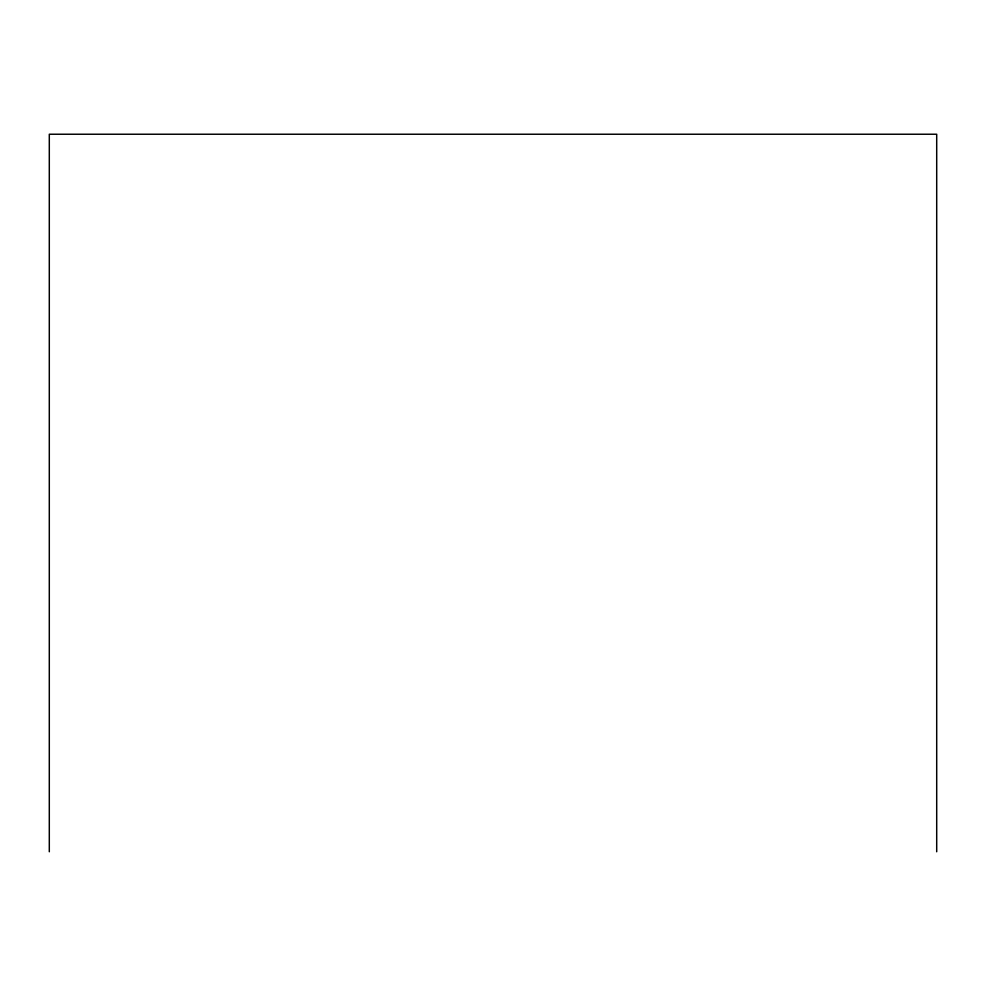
<?xml version="1.0" encoding="UTF-8"?>
<svg xmlns="http://www.w3.org/2000/svg" width="986" height="986" viewBox="0 0 986 986"><rect width="100%" height="100%" fill="white"/><g stroke="black" fill="none" stroke-linecap="round" stroke-linejoin="round"><path stroke-width="1.48" d="M936.7 851.768L936.7 134.232L49.3 134.232L49.3 851.768"/></g></svg>
